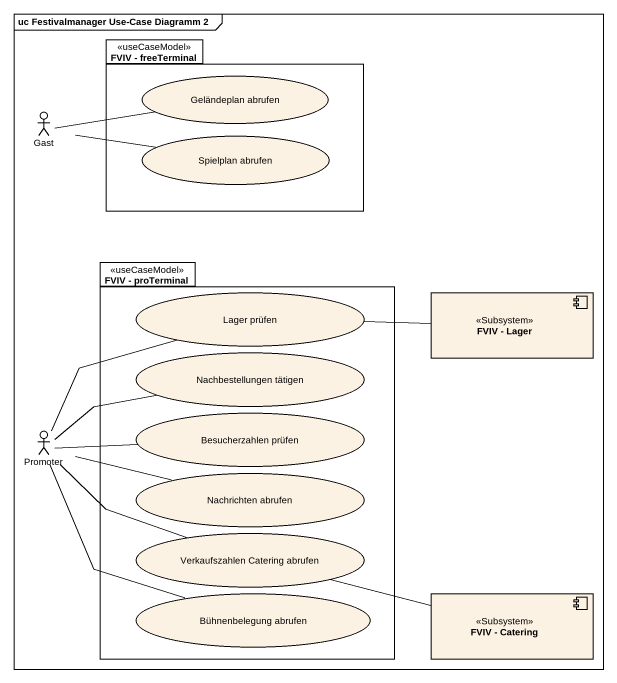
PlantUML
@startuml
mainframe uc Festivalmanager Use-Case Diagramm 2
package "FVIV - freeTerminal" as FVIV_freeTerminal <<useCaseModel>> {
  usecase "Geländeplan abrufen" as Geländeplan_abrufen
  usecase "Spielplan abrufen" as Spielplan_abrufen
}
actor Gast
package "FVIV - proTerminal" as FVIV_proTerminal <<useCaseModel>> {
  usecase "Lager prüfen" as Lager_prüfen
  usecase "Nachbestellungen tätigen" as Nachbestellungen_tätigen
  usecase "Besucherzahlen prüfen" as Besucherzahlen_prüfen
  usecase "Nachrichten abrufen" as Nachrichten_abrufen
  usecase "Verkaufszahlen Catering abrufen" as Verkaufszahlen_Catering
  usecase "Bühnenbelegung abrufen" as Bühnenbelegung_abrufen
}
component "FVIV - Lager" as FVIV_Lager <<Subsystem>>
actor Promoter
component "FVIV - Catering" as FVIV_Catering <<Subsystem>>
Gast -right- Geländeplan_abrufen
Gast -right- Spielplan_abrufen
Lager_prüfen -right- FVIV_Lager
Promoter -up- Lager_prüfen
Promoter -right- Nachbestellungen_tätigen
Promoter -right- Besucherzahlen_prüfen
Promoter -right- Nachrichten_abrufen
Promoter -right- Verkaufszahlen_Catering
Promoter -- Bühnenbelegung_abrufen
Verkaufszahlen_Catering -right- FVIV_Catering
@enduml
